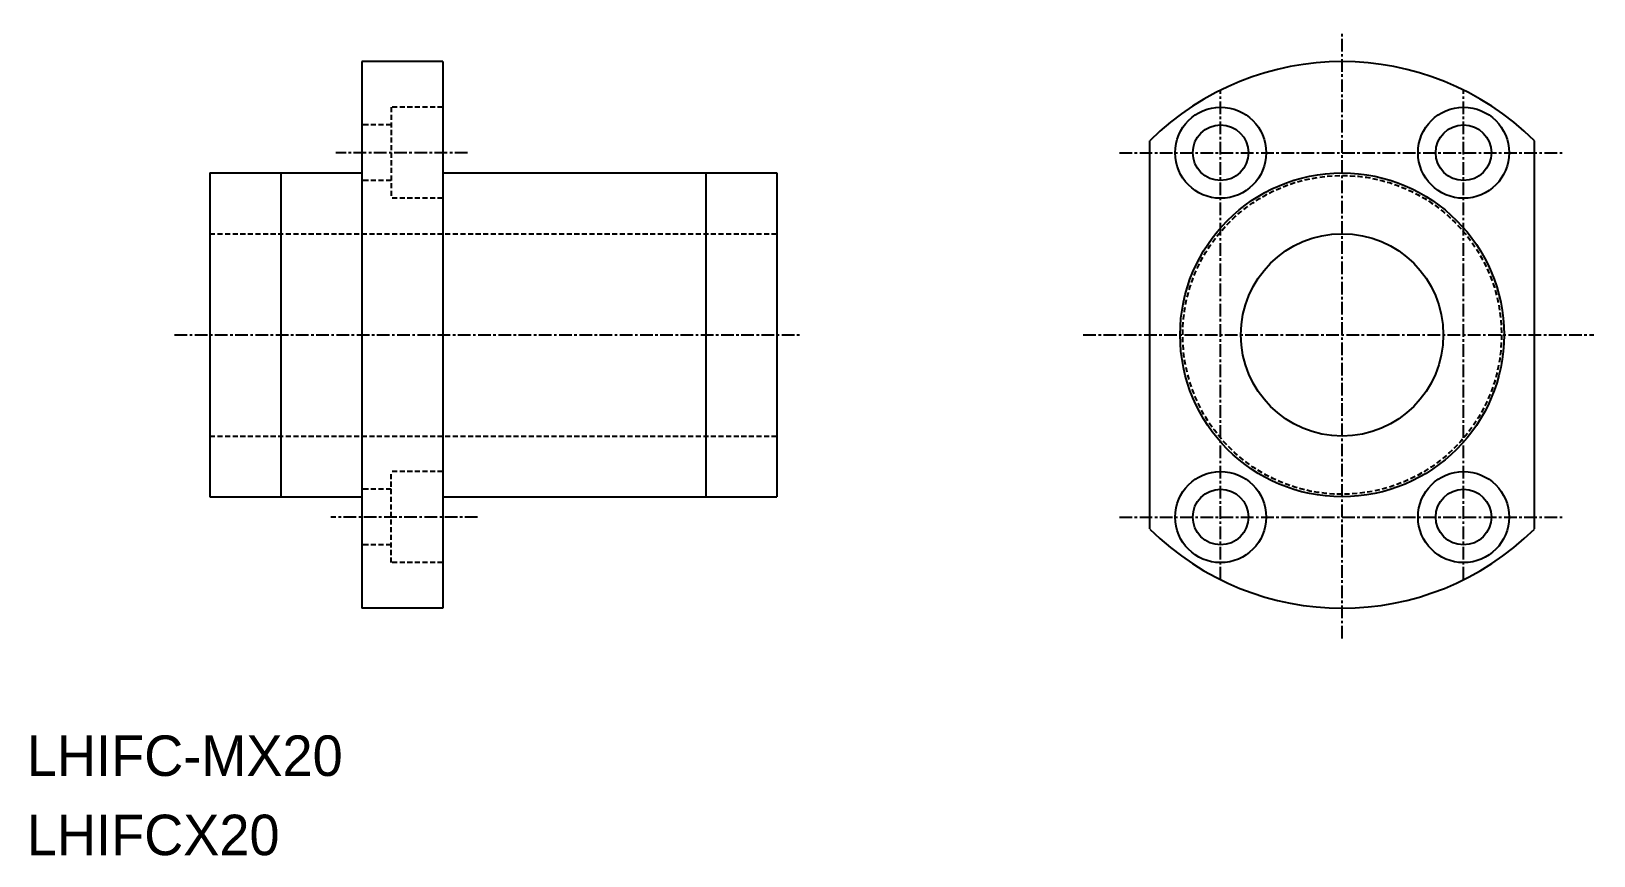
# Model space of a CAD drawing. Extents: x 191 to 346, y 157 to 239.
import ezdxf

# ---------------------------------------------------------------- set-up
doc = ezdxf.new("R2010")
doc.units = 0
doc.linetypes.add('CENTER', pattern=[2, 1.25, -0.25, 0.25, -0.25])
doc.linetypes.add('DASHED', pattern=[0.75, 0.5, -0.25])
doc.layers.get('0').update_dxf_attribs({"linetype": 'CONTINUOUS'})
doc.layers.add('CENTER', color=1, linetype='CENTER')

msp = doc.modelspace()

# ---------------------------------------------------------------- linework, layer by layer
at = {"color": 7, "linetype": 'CONTINUOUS'}
for p, q in [((232.06, 235.58), (224.06, 235.58)), ((224.06, 235.58), (224.06, 181.58)), ((232.06, 235.58), (232.06, 181.58)), ((301.92, 189.4), (301.92, 227.77)), ((339.92, 189.4), (339.92, 227.77)), ((209.06, 224.58), (209.06, 192.58)), ((209.06, 224.58), (224.06, 224.58)), ((216.06, 224.58), (216.06, 192.58)), ((232.06, 224.58), (265.06, 224.58)), ((258.06, 224.58), (258.06, 192.58)), ((265.06, 224.58), (265.06, 192.58)), ((209.06, 192.58), (224.06, 192.58)), ((232.06, 192.58), (265.06, 192.58)), ((232.06, 181.58), (224.06, 181.58))]:
    msp.add_line(p, q, dxfattribs=at)
at = {"color": 3, "linetype": 'DASHED'}
for p, q in [((232.06, 231.08), (226.96, 231.08)), ((226.96, 231.08), (226.96, 222.08)), ((226.96, 229.33), (224.06, 229.33)), ((226.96, 223.83), (224.06, 223.83)), ((232.06, 222.08), (226.96, 222.08)), ((209.06, 218.58), (265.06, 218.58)), ((209.06, 198.58), (265.06, 198.58)), ((226.96, 186.08), (226.96, 195.08)), ((232.06, 195.08), (226.96, 195.08)), ((226.96, 193.33), (224.06, 193.33)), ((226.96, 187.83), (224.06, 187.83)), ((232.06, 186.08), (226.96, 186.08))]:
    msp.add_line(p, q, dxfattribs=at)
at = {"color": 7, "linetype": 'CONTINUOUS'}
for centre, radius in [((308.92, 226.58), 4.5), ((332.92, 226.58), 4.5), ((308.92, 226.58), 2.75), ((332.92, 226.58), 2.75), ((320.92, 208.58), 16), ((320.92, 208.58), 10), ((308.92, 190.58), 4.5), ((332.92, 190.58), 4.5), ((308.92, 190.58), 2.75), ((332.92, 190.58), 2.75)]:
    msp.add_circle(centre, radius, dxfattribs=at)
at = {"color": 3, "linetype": 'DASHED'}
msp.add_circle((320.92, 208.58), 15.75, dxfattribs=at)
at = {"color": 7, "linetype": 'CONTINUOUS'}
for start, end in [(45.2751, 134.7249), (225.2751, 314.7249)]:
    msp.add_arc((320.92, 208.58), 27, start, end, dxfattribs=at)
at = {"layer": 'CENTER', "color": 1, "linetype": 'CENTER'}
for p, q in [((320.92, 178.58), (320.92, 238.58)), ((308.92, 184.4), (308.92, 232.77)), ((332.92, 184.4), (332.92, 232.77)), ((234.51, 226.58), (221.51, 226.58)), ((298.92, 226.58), (342.92, 226.58)), ((205.56, 208.58), (267.56, 208.58)), ((295.35, 208.58), (345.78, 208.58)), ((235.51, 190.58), (221.01, 190.58)), ((298.92, 190.58), (342.92, 190.58))]:
    msp.add_line(p, q, dxfattribs=at)

# ---------------------------------------------------------------- texts
at = {"color": 7, "linetype": 'CONTINUOUS'}
for s, p in [('LHIFC-MX20', (190.97, 165)), ('LHIFCX20', (190.97, 157.17))]:
    msp.add_text(s, height=4, dxfattribs=at).set_placement(p)

doc.saveas('drawing.dxf')
